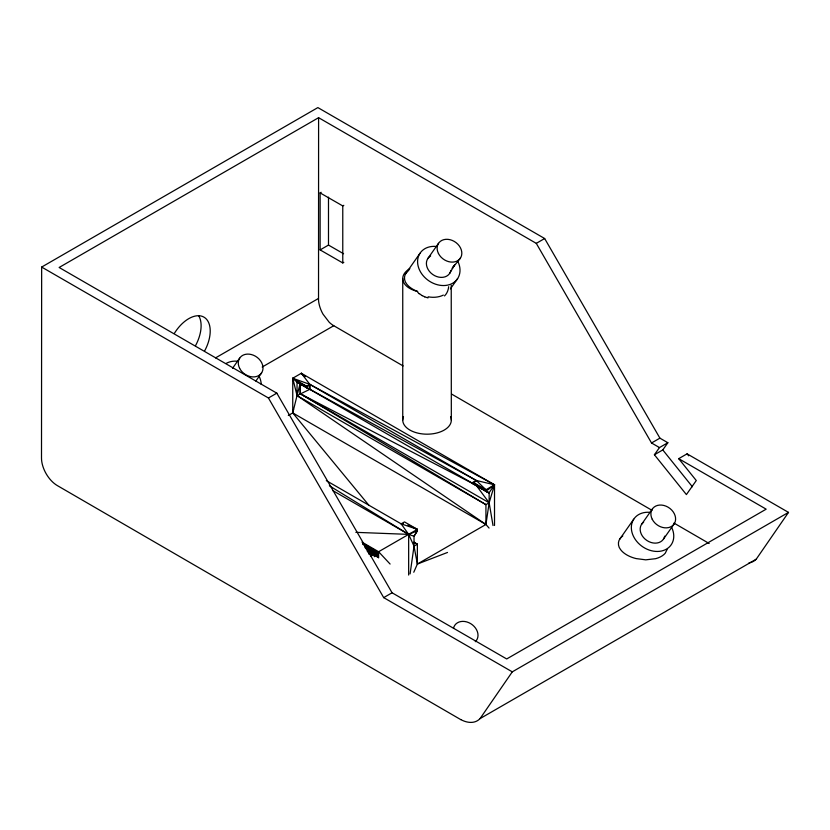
<?xml version="1.0" encoding="UTF-8"?>
<svg xmlns="http://www.w3.org/2000/svg" width="830" height="830" viewBox="0 0 830 830"><rect width="100%" height="100%" fill="white"/><g stroke="black" fill="none" stroke-linecap="round" stroke-linejoin="round"><path stroke-width="1.25" d="M460.775 719.6L460.733 719.579A35.234 20.345 60 0 0 480.02 718.624L756.244 559.171L788.5 512.39L687.074 453.834L678.701 458.668L696.277 480.539L686.4 494.587L654.413 454.767L662.786 449.933L667.849 442.732L659.912 438.147L544.656 238.521L317.869 107.589L41.656 267.063L41.5 458.077A22.514 13 60 0 0 57.426 485.643L460.546 719.486M403.121 365.947L333.764 325.713A20.719 11.962 60 0 1 329.22 322.258L322.953 314.072A22.867 13.197 60 0 1 318.533 300.398L318.596 117.684L536.284 243.366L651.529 442.981L659.476 447.567L667.849 442.732M377.567 557.272L377.692 552.261L362.596 543.069M288.321 415.488L292.751 412.925L297.036 395.578L292.751 378.231L297.036 382.194L309.611 389.457L309.829 384.373L301.332 373.272L292.751 378.231L292.751 412.925L368.997 505.397M376.415 556.712L376.633 552.863L362.835 544.304M375.264 555.934L375.502 553.527L364.681 547.012M410.093 573.872L414.025 546.15L414.025 536.242L417.365 530.837L417.365 529.353L404.49 521.914L401.149 523.844L326.304 480.632M303.054 375.191L301.332 373.272L494.514 484.803L489.15 502.773L485.934 524.467L489.057 528.067M293.55 409.211L292.751 412.925L485.934 524.467L485.934 504.64L300.263 393.721L300.045 383.927L476.275 480.466L485.934 489.762L485.934 491.256L489.15 492.864L489.15 502.773L493.02 525.535M413.776 572.244L417.365 564.047L485.934 524.467L297.036 395.578L300.045 383.927M667.144 549.367L665.287 553.143A19.899 11.516 0.1 0 1 655.71 558.673L645.74 559.835L636.081 558.58A29.579 17.119 0.1 0 1 620.539 549.543C617.862 546.368 617.572 541.357 620.404 538.193A19.899 11.516 0.1 0 1 622.801 535.941M408.848 270.31A19.868 11.475 0 0 0 406.451 272.551C403.639 275.736 403.951 280.706 406.586 283.901A29.631 17.108 0 0 0 412.904 289.255A30.119 17.389 0 0 0 417.656 291.496A24.288 14.017 0 0 1 409.864 268.65M449.704 273.35L454.601 264.843M454.01 265.507L452.194 268.412L460.432 258.078M473.059 483.817L476.275 480.466L473.059 482.334L473.059 483.817L488.943 492.989L494.514 484.803L309.829 384.373L292.751 378.231L306.612 386.23L309.829 384.373L476.275 480.466L494.514 484.803L494.514 525.483M480.031 718.645L512.286 671.854L788.5 512.39M405.621 273.776L419.99 253.295M619.553 539.407L633.736 519.196M232.535 368.313L239.683 358.135M255.879 381.022L261.606 372.877M427.782 258.607L438.52 243.335M450.368 288.923L457.621 278.61M654.413 454.767L659.476 447.567M641.559 524.353L652.287 509.081M663.481 539.095L674.209 523.823M318.596 117.684L59.138 267.478L276.826 393.161L392.071 592.776L506.705 658.958L766.163 509.164L678.701 458.668M343.817 262.332L342.769 262.934L320.121 249.913L320.121 192.913L321.158 192.301M320.121 192.913L342.769 205.923L343.817 205.321M320.121 249.913L328.493 245.078L343.599 253.762M215.561 357.886L318.45 298.478M262.187 367.036L333.764 325.713M41.656 267.063L268.443 397.995L276.826 393.161M536.284 243.366L544.656 238.521M297.036 395.578L309.829 389.332L309.829 384.373L306.612 387.724L306.612 386.23L297.036 382.194L297.036 395.578L485.934 504.64L489.15 502.773L476.275 485.426L300.263 393.721L300.263 383.802L489.15 492.864M476.057 485.55L488.943 492.989M370.46 556.432L417.365 529.353L407.997 525.027M417.365 564.047L414.025 546.15L417.365 544.221L417.365 564.047L447.505 552.458M268.443 397.995L383.699 597.621L392.071 592.776M651.529 442.981L659.912 438.147M414.025 546.15L408.661 534.375L401.149 523.844L403.37 523.554M355.852 532.341L408.661 534.375L414.025 536.242L417.365 530.837L408.661 534.375L332.726 490.54M428.031 297.887L424.67 296.87M401.149 523.844L417.365 529.353M365.397 548.412L375.502 553.527L375.575 555.955M368.707 553.807L371.996 555.55L368.904 553.6M364.702 546.503L376.633 552.863L376.83 556.463M367.628 551.857L373.127 554.886L366.86 550.757M413.973 542.332L417.365 544.221L414.014 542.291M363.135 544.138L377.692 552.261L377.992 557.044M300.263 393.721L489.15 502.773M361.994 542.135L378.605 551.732L390.1 564.047M367.607 550.332L374.309 554.212L374.309 556.733M383.699 597.621L512.286 671.854M451.562 394.053L651.924 510.284M673.939 523.056L709.162 543.494M422.19 295.698L419.347 293.592M329.386 485.789L408.661 534.375L408.661 575.055M301.332 373.272L305.264 376.602M687.074 453.834L688.672 455.815M662.786 449.933L692.376 486.764M451.23 285.354L451.323 420.156M402.747 278.569L402.747 420.094M378.605 551.732L378.605 557.926M342.769 205.923L342.769 262.934M328.493 197.146L328.493 245.078M226.134 363.436A22.68 17.887 35.1 0 1 237.173 361.185M259.261 376.571A22.68 17.887 35.1 0 1 261.232 384.425M419.119 293.789A10.313 9.151 21.5 0 1 417.407 291.61M450.908 270.393A13.207 10.416 35.1 0 1 432.648 274.429A13.207 10.416 35.1 0 1 430.656 255.92M448.657 286.713A22.472 16.019 56.1 0 1 444.507 295.926M443.355 295.096A22.711 17.212 19.3 0 1 428.114 296.808M424.711 296.756A19.069 18.675 66.1 0 1 422.263 295.563M458.046 261.803A22.68 17.887 35.1 0 1 445.772 285.427A22.68 17.887 35.1 0 1 418.164 266.212A22.68 17.887 35.1 0 1 435.958 246.427M756.234 559.15A35.234 20.345 60 0 1 749.044 562.813M198.598 315.566A30.357 17.513 -60 0 1 195.548 345.612M450.586 416.733A24.288 14.058 0.1 0 1 427.035 434.183A24.288 14.058 0.1 0 1 403.484 416.67M174.362 333.38A30.357 17.513 -60 0 1 203.941 317.143A30.357 17.513 -60 0 1 204.657 350.872M453.491 628.372A13.207 10.416 35.1 0 1 470.745 623.672A13.207 10.416 35.1 0 1 475.31 641.694M664.685 536.139A13.207 10.416 35.1 0 1 646.912 540.506A13.207 10.416 35.1 0 1 643.624 522.184M671.792 527.714A22.68 17.887 35.1 0 1 659.518 551.338A22.68 17.887 35.1 0 1 631.921 532.113A22.68 17.887 35.1 0 1 649.703 512.328M494.514 484.803L485.934 491.256L473.059 482.334L485.934 489.762L494.514 484.803M239.621 368.302A13.207 10.416 35.1 0 0 260.994 373.697A13.207 10.416 35.1 0 0 251.324 354.524A13.207 10.416 35.1 0 0 239.621 368.302M438.458 253.503A13.207 10.416 35.1 0 0 459.82 258.898A13.207 10.416 35.1 0 0 450.151 239.725A13.207 10.416 35.1 0 0 438.458 253.503M652.224 519.248A13.207 10.416 35.1 0 0 673.597 524.643A13.207 10.416 35.1 0 0 663.927 505.47A13.207 10.416 35.1 0 0 652.224 519.248"/></g></svg>
